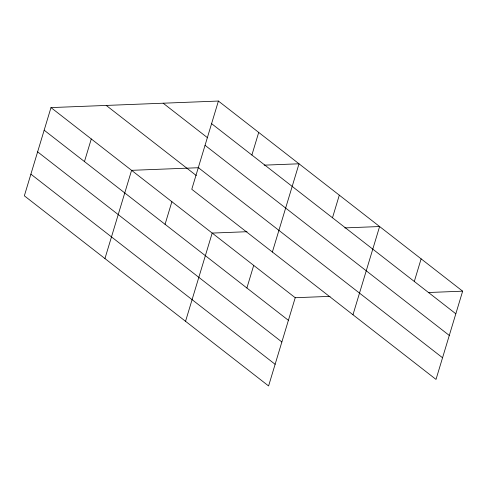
<?xml version="1.0" encoding="UTF-8"?>
<svg xmlns="http://www.w3.org/2000/svg" width="487" height="487" viewBox="0 0 487 487"><rect width="100%" height="100%" fill="white"/><g stroke="black" fill="none" stroke-linecap="round" stroke-linejoin="round"><path stroke-width="0.73" d="M50.989 107.59L24.35 195.823L268.587 385.947L295.225 297.721L50.989 107.59L218.413 101.053L462.65 291.177L436.011 379.41L191.775 189.279L218.413 101.053M84.464 161.568L91.288 138.965M104.949 258.56L131.587 170.334L198.818 167.711M165.063 224.312L171.887 201.703M185.547 321.304L212.186 233.078L247 231.715M251.889 155.03L258.713 132.421M246.879 288.006L253.703 265.397M272.373 252.023L299.012 163.796L264.197 165.154M332.487 217.768L339.311 195.165M352.972 314.766L379.61 226.534L344.796 227.898M414.303 281.462L421.127 258.859M295.225 297.721L330.04 296.358M428.59 292.51L462.65 291.177M211.589 123.655L455.826 313.786M163.163 103.214L207.608 137.809M205.051 145.315L449.288 335.44M198.312 167.625L442.549 357.75M106.239 105.435L196.316 175.557M44.165 130.199L288.401 320.324M37.627 151.853L281.863 341.977M30.888 174.163L275.125 364.294"/></g></svg>
